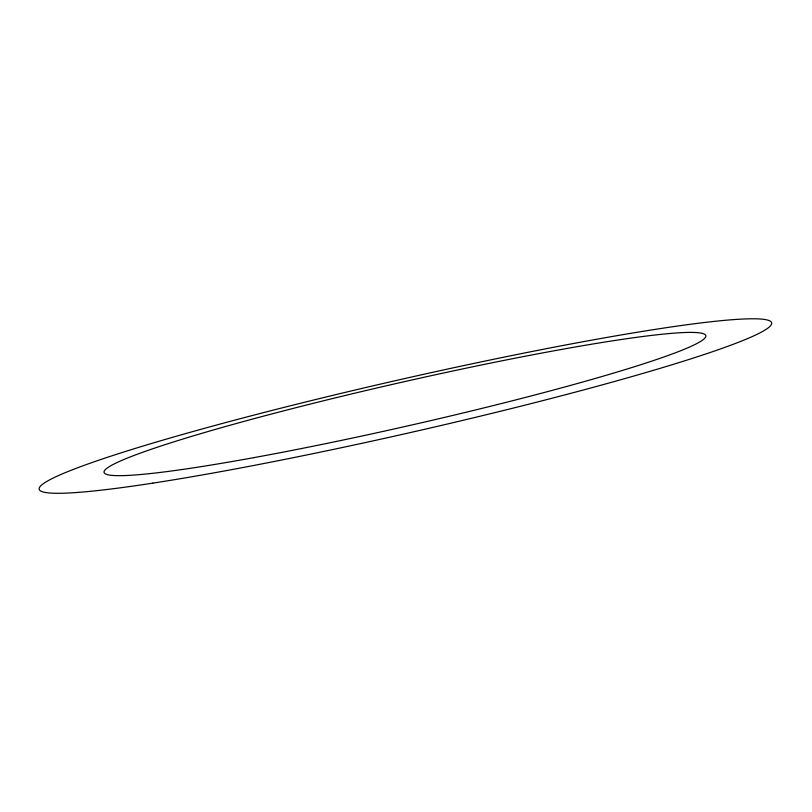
<?xml version="1.0" encoding="UTF-8"?>
<svg xmlns="http://www.w3.org/2000/svg" width="812" height="812" viewBox="0 0 812 812"><rect width="100%" height="100%" fill="white"/><g stroke="black" fill="none" stroke-linecap="round" stroke-linejoin="round"><path stroke-width="1.22" d="M152.9 483.12A375.58 26.958 -12.8 0 0 761.453 332.078A375.58 26.958 -12.8 0 0 301.82 402.935A375.58 26.958 -12.8 0 0 152.9 483.12M253.76 457.653A308.56 21.944 -12.8 0 0 705.872 336.087A308.56 21.944 -12.8 0 0 255.181 418.363A308.56 21.944 -12.8 0 0 253.76 457.653"/></g></svg>
